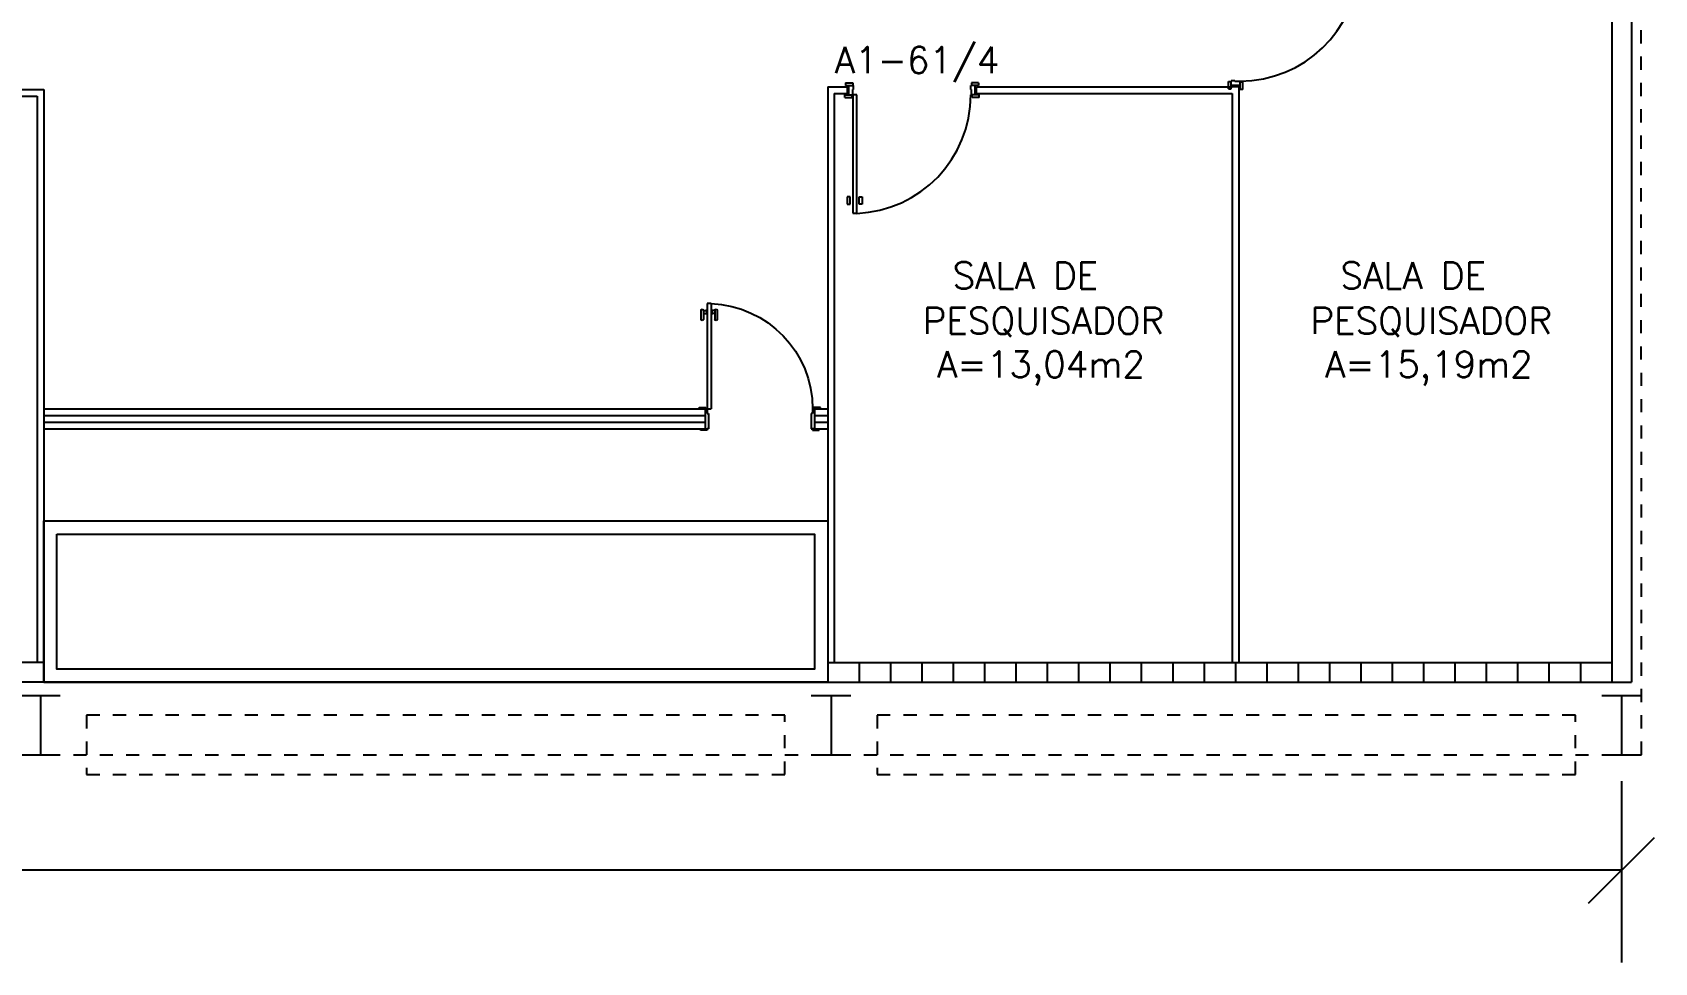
# Model space of a CAD drawing. Extents: x -34.7 to 45.3, y 55.4 to 100.8.
# Drawn here: x 33.02 to 45.34, y 55.45 to 62.51 of the extents above; entities that cross this region are included whole.
import ezdxf

# ---------------------------------------------------------------- set-up
doc = ezdxf.new("R2010")
doc.units = 0
doc.header["$LTSCALE"] = 0.01
doc.header["$MEASUREMENT"] = 0
doc.header["$PDMODE"] = 34
doc.linetypes.add('DASHED', pattern=[0.75, 0.5, -0.25])
doc.linetypes.add('HIDDEN', pattern=[0.375, 0.25, -0.125])
doc.layers.get('0').update_dxf_attribs({"linetype": 'CONTINUOUS'})
doc.layers.get('Defpoints').update_dxf_attribs({"linetype": 'CONTINUOUS'})
for name, color, linetype in [('1', 1, 'CONTINUOUS'), ('2', 2, 'CONTINUOUS'), ('3', 2, 'CONTINUOUS'), ('6', 2, 'CONTINUOUS'), ('ALV', 2, 'CONTINUOUS'), ('AREA', 2, 'CONTINUOUS'), ('ENDEREÇO_NOVO', 2, 'CONTINUOUS'), ('MACANETA', 2, 'CONTINUOUS'), ('MARCO', 2, 'CONTINUOUS'), ('PORTA', 2, 'CONTINUOUS'), ('PROJ', 1, 'HIDDEN'), ('TEXTO', 2, 'CONTINUOUS')]:
    doc.layers.add(name, color=color, linetype=linetype)
doc.styles.add('UNB-100', font='simplex.shx', dxfattribs={"height": 0.2})
doc.styles.add('UNB1-100', font='simplex.shx', dxfattribs={"height": 0.3})
doc.dimstyles.new('1-600', dxfattribs={"dimtxt": 0.3, "dimasz": 0.5, "dimexe": 0.7, "dimexo": 0.2, "dimgap": 0.2, "dimtad": 1, "dimdec": 0, "dimzin": 4, "dimdsep": 46, "dimlunit": 6, "dimtxsty": 'UNB1-100', "dimblk": 'OBLIQUE', "dimcen": 0, "dimclrd": 2, "dimclre": 2, "dimclrt": 2, "dimadec": 0, "dimazin": 0, "dimtfac": 1, "dimtdec": 0, "dimtmove": 2, "dimatfit": 3, "dimldrblk": 'NONE', "dimfxl": 0, "dimtolj": 1, "dimtzin": 0, "dimarcsym": 0})

# ---------------------------------------------------------------- blocks, each defined once
blk = doc.blocks.new('PILAR')
at = {"layer": 'ALV'}
for p, q in [((-0.15, 0.225), (0.15, 0.225)), ((0, 0.225), (0, -0.225)), ((-0.15, -0.225), (0.15, -0.225))]:
    blk.add_line(p, q, dxfattribs=at)
blk = doc.blocks.new('MACANETA')
at = {"layer": 'MACANETA'}
for p, q in [((-0.077, 0.052), (-0.077, 0.12)), ((-0.059, 0.052), (-0.059, 0.12)), ((-0.059, 0.075), (-0.036, 0.075)), ((-0.059, 0.052), (-0.036, 0.052)), ((-0.036, 0.044), (-0.036, 0.084)), ((-0.036, 0.084), (-0.03, 0.084)), ((-0.036, 0.044), (-0.03, 0.044)), ((0.006, 0.084), (0, 0.084)), ((0.006, 0.044), (0, 0.044)), ((0.006, 0.044), (0.006, 0.084)), ((0.029, 0.075), (0.006, 0.075)), ((0.029, 0.052), (0.006, 0.052)), ((0.029, 0.052), (0.029, 0.12)), ((0.047, 0.052), (0.047, 0.12))]:
    blk.add_line(p, q, dxfattribs=at)
for centre, start, end in [((-0.068, 0.12), 90, 180), ((-0.068, 0.12), 0, 90), ((0.038, 0.12), 90, 180), ((0.038, 0.12), 0, 90), ((-0.068, 0.052), 180, 270), ((-0.068, 0.052), 270, 0), ((0.038, 0.052), 180, 270), ((0.038, 0.052), 270, 0)]:
    blk.add_arc(centre, 0.00874, start, end, dxfattribs=at)
blk = doc.blocks.new('DOOR80')
at = {"layer": 'PORTA'}
for p, q in [((0.015, -0.8), (0.015, 0)), ((0.015, 0), (0.045, 0)), ((0.045, -0.8), (0.045, 0)), ((0.045, -0.8), (0.015, -0.8))]:
    blk.add_line(p, q, dxfattribs=at)
at = {"layer": 'PORTA', "color": 1}
blk.add_arc((0.015, 0), 0.8, 272.1491, 0, dxfattribs=at)
at = {"layer": 'PORTA'}
blk.add_blockref('MACANETA', (0.045, -0.8), dxfattribs=at)
blk = doc.blocks.new('_Oblique')
at = {"color": 0, "linetype": 'ByBlock', "lineweight": -2}
blk.add_line((-0.5, -0.5), (0.5, 0.5), dxfattribs=at)
blk = doc.blocks.new('*D24')
at = {"layer": 'AREA', "color": 2, "lineweight": -2}
for p, q in [((15.085, 56.823), (15.085, 55.446)), ((45.085, 56.823), (45.085, 55.446)), ((45.085, 56.146), (15.085, 56.146))]:
    blk.add_line(p, q, dxfattribs=at)
at = {"layer": 'Defpoints', "color": 0}
for p in [(15.085, 57.023), (45.085, 57.023), (15.085, 56.146)]:
    blk.add_point(p, dxfattribs=at)
at = {"layer": 'AREA', "color": 2, "lineweight": -2, "xscale": 0.5, "yscale": 0.5, "zscale": 0.5, "rotation": 180}
blk.add_blockref('_Oblique', (15.085, 56.146), dxfattribs=at)
at = {"layer": 'AREA', "color": 2, "lineweight": -2, "xscale": 0.5, "yscale": 0.5, "zscale": 0.5}
blk.add_blockref('_Oblique', (45.085, 56.146), dxfattribs=at)
at = {"layer": 'AREA', "color": 2, "insert": (30.085, 56.496), "char_height": 0.3, "attachment_point": 5, "style": 'UNB1-100'}
blk.add_mtext('\\A1;CIFMC', dxfattribs=at)
blk = doc.blocks.new('_NONE')
at = {"color": 0, "linetype": 'ByBlock'}
blk.add_circle((0, 0), 0.25, dxfattribs=at)

msp = doc.modelspace()

# ---------------------------------------------------------------- linework, layer by layer
at = {"layer": '1'}
msp.add_line((33.11, 57.573), (39.06, 57.573), dxfattribs=at)
at = {"layer": '2'}
for p, q in [((33.11, 59.648), (38.13, 59.648)), ((38.13, 59.648), (38.13, 59.498)), ((38.96, 59.648), (38.96, 59.498)), ((38.96, 59.648), (39.06, 59.648)), ((33.11, 59.498), (38.13, 59.498)), ((38.96, 59.498), (39.06, 59.498))]:
    msp.add_line(p, q, dxfattribs=at)
at = {"layer": '3'}
for p, q in [((31.14, 62.073), (33.11, 62.073)), ((33.11, 62.073), (33.11, 57.723)), ((39.06, 62.093), (39.06, 57.723)), ((39.06, 62.093), (39.21, 62.093)), ((39.195, 62.123), (39.195, 62.103)), ((39.195, 62.123), (39.25, 62.123)), ((39.195, 62.103), (39.255, 62.103)), ((39.21, 62.043), (39.21, 62.093)), ((39.22, 62.033), (39.22, 62.103)), ((39.25, 62.123), (39.25, 62.103)), ((39.25, 62.033), (39.25, 62.073)), ((39.25, 62.073), (39.255, 62.073)), ((39.255, 62.073), (39.255, 62.103)), ((40.205, 62.103), (40.145, 62.103)), ((40.145, 62.073), (40.145, 62.103)), ((40.205, 62.103), (40.145, 62.103)), ((40.15, 62.073), (40.145, 62.073)), ((40.205, 62.123), (40.15, 62.123)), ((40.15, 62.123), (40.15, 62.103)), ((40.15, 62.033), (40.15, 62.073)), ((40.18, 62.033), (40.18, 62.103)), ((40.19, 62.043), (40.19, 62.093)), ((40.19, 62.093), (42.13, 62.093)), ((40.205, 62.123), (40.205, 62.103)), ((42.101, 62.078), (42.101, 62.133)), ((42.101, 62.133), (42.121, 62.133)), ((42.101, 62.078), (42.121, 62.078)), ((42.121, 62.078), (42.121, 62.138)), ((42.15, 62.138), (42.121, 62.138)), ((42.121, 62.078), (42.121, 62.138)), ((42.19, 62.103), (42.121, 62.103)), ((42.18, 62.093), (42.13, 62.093)), ((42.15, 62.133), (42.15, 62.138)), ((42.19, 62.133), (42.15, 62.133)), ((42.19, 62.073), (42.19, 62.133)), ((42.21, 62.128), (42.19, 62.128)), ((42.21, 62.073), (42.19, 62.073)), ((42.21, 62.073), (42.21, 62.128)), ((31.14, 62.023), (33.06, 62.023)), ((33.06, 62.023), (33.06, 57.723)), ((39.11, 62.043), (39.11, 57.723)), ((39.11, 62.043), (39.21, 62.043)), ((39.19, 62.013), (39.19, 62.033)), ((39.19, 62.033), (39.25, 62.033)), ((39.19, 62.013), (39.245, 62.013)), ((39.245, 62.013), (39.245, 62.033)), ((39.25, 62.033), (39.25, 61.133)), ((39.28, 62.033), (39.25, 62.033)), ((39.28, 61.133), (39.28, 62.033)), ((40.21, 62.033), (40.15, 62.033)), ((40.155, 62.013), (40.155, 62.033)), ((40.21, 62.013), (40.155, 62.013)), ((40.19, 62.043), (42.13, 62.043)), ((40.21, 62.013), (40.21, 62.033)), ((39.208, 61.258), (39.208, 61.203)), ((39.231, 61.258), (39.208, 61.258)), ((39.208, 61.203), (39.231, 61.203)), ((39.231, 61.203), (39.231, 61.258)), ((39.299, 61.258), (39.322, 61.258)), ((39.299, 61.203), (39.299, 61.258)), ((39.322, 61.203), (39.299, 61.203)), ((39.322, 61.258), (39.322, 61.203)), ((39.25, 61.133), (39.28, 61.133)), ((33.11, 59.598), (38.13, 59.598)), ((38.96, 59.598), (39.06, 59.598)), ((33.11, 59.548), (38.13, 59.548)), ((38.96, 59.548), (39.06, 59.548)), ((33.11, 57.723), (15.06, 57.723)), ((33.11, 57.723), (33.11, 57.573)), ((39.06, 57.723), (45.01, 57.723)), ((39.06, 57.723), (39.06, 57.573)), ((39.298, 57.723), (39.298, 57.573)), ((39.536, 57.723), (39.536, 57.573)), ((39.774, 57.723), (39.774, 57.573)), ((40.012, 57.723), (40.012, 57.573)), ((40.25, 57.723), (40.25, 57.573)), ((40.488, 57.723), (40.488, 57.573)), ((40.726, 57.723), (40.726, 57.573)), ((40.964, 57.723), (40.964, 57.573)), ((41.202, 57.723), (41.202, 57.573)), ((41.44, 57.723), (41.44, 57.573)), ((41.678, 57.723), (41.678, 57.573)), ((41.916, 57.723), (41.916, 57.573)), ((42.154, 57.723), (42.154, 57.573)), ((42.392, 57.723), (42.392, 57.573)), ((42.63, 57.723), (42.63, 57.573)), ((42.868, 57.723), (42.868, 57.573)), ((43.106, 57.723), (43.106, 57.573)), ((43.344, 57.723), (43.344, 57.573)), ((43.582, 57.723), (43.582, 57.573)), ((43.82, 57.723), (43.82, 57.573)), ((44.058, 57.723), (44.058, 57.573)), ((44.296, 57.723), (44.296, 57.573)), ((44.534, 57.723), (44.534, 57.573)), ((44.772, 57.723), (44.772, 57.573)), ((33.11, 57.573), (15.06, 57.573)), ((39.06, 57.573), (45.01, 57.573))]:
    msp.add_line(p, q, dxfattribs=at)
at = {"layer": '6'}
for p, q in [((45.01, 68.923), (45.01, 57.573)), ((45.16, 68.923), (45.16, 57.573)), ((42.18, 62.093), (42.18, 57.723)), ((42.13, 62.043), (42.13, 57.723)), ((45.01, 57.573), (45.16, 57.573))]:
    msp.add_line(p, q, dxfattribs=at)
for points in [[(33.11, 58.798), (39.06, 58.798), (39.06, 57.573), (33.11, 57.573)], [(33.21, 58.698), (38.96, 58.698), (38.96, 57.673), (33.21, 57.673)]]:
    msp.add_lwpolyline(points, close=True, dxfattribs=at)
at = {"layer": 'MARCO'}
for p, q in [((38.085, 59.648), (38.085, 59.658)), ((38.085, 59.658), (38.135, 59.658)), ((38.13, 59.648), (38.135, 59.648)), ((38.135, 59.658), (38.135, 59.648)), ((38.135, 59.648), (38.145, 59.648)), ((38.145, 59.648), (38.145, 59.613)), ((38.145, 59.613), (38.155, 59.613)), ((38.155, 59.613), (38.155, 59.498)), ((38.945, 59.613), (38.935, 59.613)), ((38.935, 59.613), (38.935, 59.498)), ((38.955, 59.648), (38.945, 59.648)), ((38.945, 59.648), (38.945, 59.613)), ((39.005, 59.658), (38.955, 59.658)), ((38.955, 59.658), (38.955, 59.648)), ((38.96, 59.648), (38.955, 59.648)), ((39.005, 59.648), (39.005, 59.658)), ((38.095, 59.488), (38.095, 59.498)), ((38.145, 59.488), (38.095, 59.488)), ((38.13, 59.498), (38.145, 59.498)), ((38.155, 59.498), (38.145, 59.498)), ((38.145, 59.498), (38.145, 59.488)), ((38.935, 59.498), (38.945, 59.498)), ((38.945, 59.498), (38.945, 59.488)), ((38.96, 59.498), (38.945, 59.498)), ((38.945, 59.488), (38.995, 59.488)), ((38.995, 59.488), (38.995, 59.498))]:
    msp.add_line(p, q, dxfattribs=at)
at = {"layer": 'PORTA', "color": 1}
for centre, start, end in [((42.19, 63.038), 270, 357.773), ((39.245, 62.033), 272.227, 0)]:
    msp.add_arc(centre, 0.901, start, end, dxfattribs=at)
at = {"layer": 'PROJ', "linetype": 'DASHED'}
msp.add_lwpolyline([(-33.065, 57.023), (45.235, 57.023), (45.234, 69.494), (15.235, 69.473), (15.235, 81.023), (45.235, 81.023), (45.235, 93.473), (-33.065, 93.473), (-33.065, 81.023), (8.935, 81.023), (8.935, 69.473), (-33.065, 69.473)], close=True, dxfattribs=at)
at = {"layer": 'PROJ'}
for points in [[(38.735, 56.873), (38.735, 57.323), (33.435, 57.323), (33.435, 56.873)], [(44.735, 56.873), (44.735, 57.323), (39.435, 57.323), (39.435, 56.873)]]:
    msp.add_lwpolyline(points, close=True, dxfattribs=at)

# ---------------------------------------------------------------- block references
at = {"layer": '6'}
for p in [(33.085, 57.248), (39.085, 57.248), (45.085, 57.248)]:
    msp.add_blockref('PILAR', p, dxfattribs=at)
at = {"layer": 'PORTA', "xscale": -1, "rotation": 179.9999999948553}
msp.add_blockref('DOOR80', (38.13, 59.648), dxfattribs=at)

# ---------------------------------------------------------------- texts
at = {"layer": 'AREA', "style": 'UNB-100'}
for s, p in [('A=13,04m2', (39.89, 59.887)), ('A=15,19m2', (42.833, 59.887))]:
    msp.add_text(s, height=0.2, dxfattribs=at).set_placement(p)
at = {"layer": 'ENDEREÇO_NOVO', "color": 10, "style": 'UNB-100'}
msp.add_text('A1-61/4', height=0.2, dxfattribs=at).set_placement((39.112, 62.196))
at = {"layer": 'TEXTO', "style": 'UNB-100'}
for s, p in [('SALA DE ', (40.007, 60.561)), ('SALA DE ', (42.95, 60.561)), ('PESQUISADOR', (39.78, 60.217)), ('PESQUISADOR', (42.723, 60.217))]:
    msp.add_text(s, height=0.2, dxfattribs=at).set_placement(p)

# ---------------------------------------------------------------- dimensions: what is measured, and where the dimension line sits
at = {"layer": 'AREA'}
dim = msp.add_linear_dim(base=(15.085, 56.146), p1=(45.085, 57.023), p2=(15.085, 57.023), text='CIFMC', dimstyle='1-600', dxfattribs=at)
dim.commit()
dim.dimension.update_dxf_attribs({"geometry": '*D24', "text_midpoint": (30.085, 56.496)})

doc.saveas('drawing.dxf')
